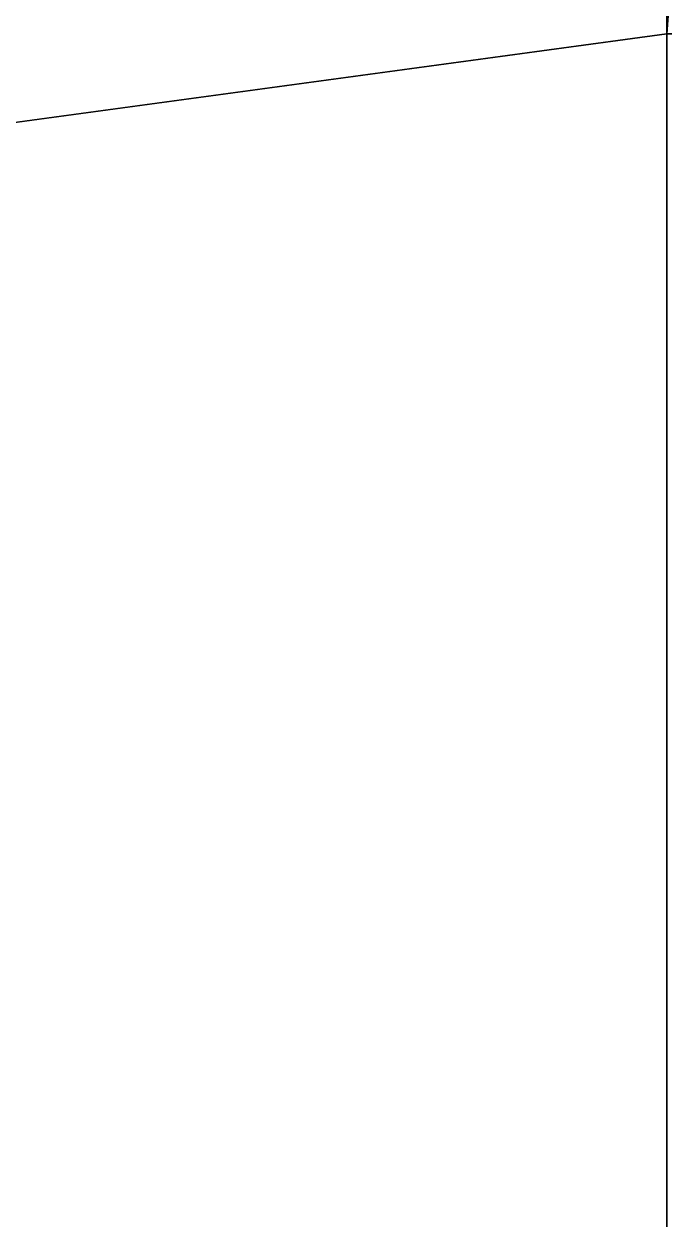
# Model space of a CAD drawing. Extents: x 0 to 301, y 0 to 108.
# Drawn here: x 94.327 to 95.976, y 8.45 to 11.525 of the extents above; entities that cross this region are included whole.
import ezdxf

# ---------------------------------------------------------------- set-up
doc = ezdxf.new("R2010")
doc.units = 0
doc.header["$MEASUREMENT"] = 0
doc.layers.get('0').update_dxf_attribs({"color": 13, "linetype": 'CONTINUOUS'})
doc.layers.add('SCAFFOLDING', color=36, linetype='CONTINUOUS')
doc.layers.add('SUBFLOORS', color=144, linetype='CONTINUOUS')

# ---------------------------------------------------------------- blocks, each defined once
blk = doc.blocks.new('4X8__SUBFLOOR_PIECE')
at = {"color": 0}
mesh = blk.add_polyface(dxfattribs=at)
corners = [(96, 48), (0, 5.75), (0, 48), (5.75, 5.75), (5.75, 0), (90.25, 5.75), (96, 5.75), (90.25, 0)]
mesh.append_faces([[corners[k] for k in face] for face in [(0, 1, 2), (5, 0, 6)]], dxfattribs={"vtx0": -1, "color": 0})
mesh.append_faces([[corners[k] for k in face] for face in [(1, 0, 3), (3, 0, 4)]], dxfattribs={"vtx0": -1, "vtx1": -1, "color": 0})
mesh.append_faces([[corners[k] for k in face] for face in [(4, 0, 5)]], dxfattribs={"vtx0": -1, "vtx1": -1, "vtx2": -1, "color": 0})
mesh.append_faces([[corners[k] for k in face] for face in [(7, 4, 5)]], dxfattribs={"vtx1": -1, "color": 0})
mesh = blk.add_polyface(dxfattribs=at)
corners = [(90.25, 0, 0.75), (5.75, 5.75, 0.75), (5.75, 0, 0.75), (0, 48, 0.75), (0, 5.75, 0.75), (96, 48, 0.75), (90.25, 5.75, 0.75), (96, 5.75, 0.75)]
mesh.append_faces([[corners[k] for k in face] for face in [(0, 1, 2), (1, 3, 4), (5, 6, 7)]], dxfattribs={"vtx0": -1, "color": 0})
mesh.append_faces([[corners[k] for k in face] for face in [(3, 1, 5), (6, 1, 0)]], dxfattribs={"vtx0": -1, "vtx1": -1, "color": 0})
mesh.append_faces([[corners[k] for k in face] for face in [(5, 1, 6)]], dxfattribs={"vtx0": -1, "vtx1": -1, "vtx2": -1, "color": 0})
blk = doc.blocks.new('FLOOR_HALF')
at = {"layer": 'SUBFLOORS', "color": 0, "extrusion": (0, 0, -1), "zscale": -1, "rotation": 180}
blk.add_blockref('4X8__SUBFLOOR_PIECE', (0, 48, -3.5), dxfattribs=at)

msp = doc.modelspace()

# ---------------------------------------------------------------- block references
at = {"layer": 'SCAFFOLDING', "color": 0, "rotation": 270}
msp.add_blockref('FLOOR_HALF', (53.7333, 101.75, 4), dxfattribs=at)

doc.saveas('drawing.dxf')
